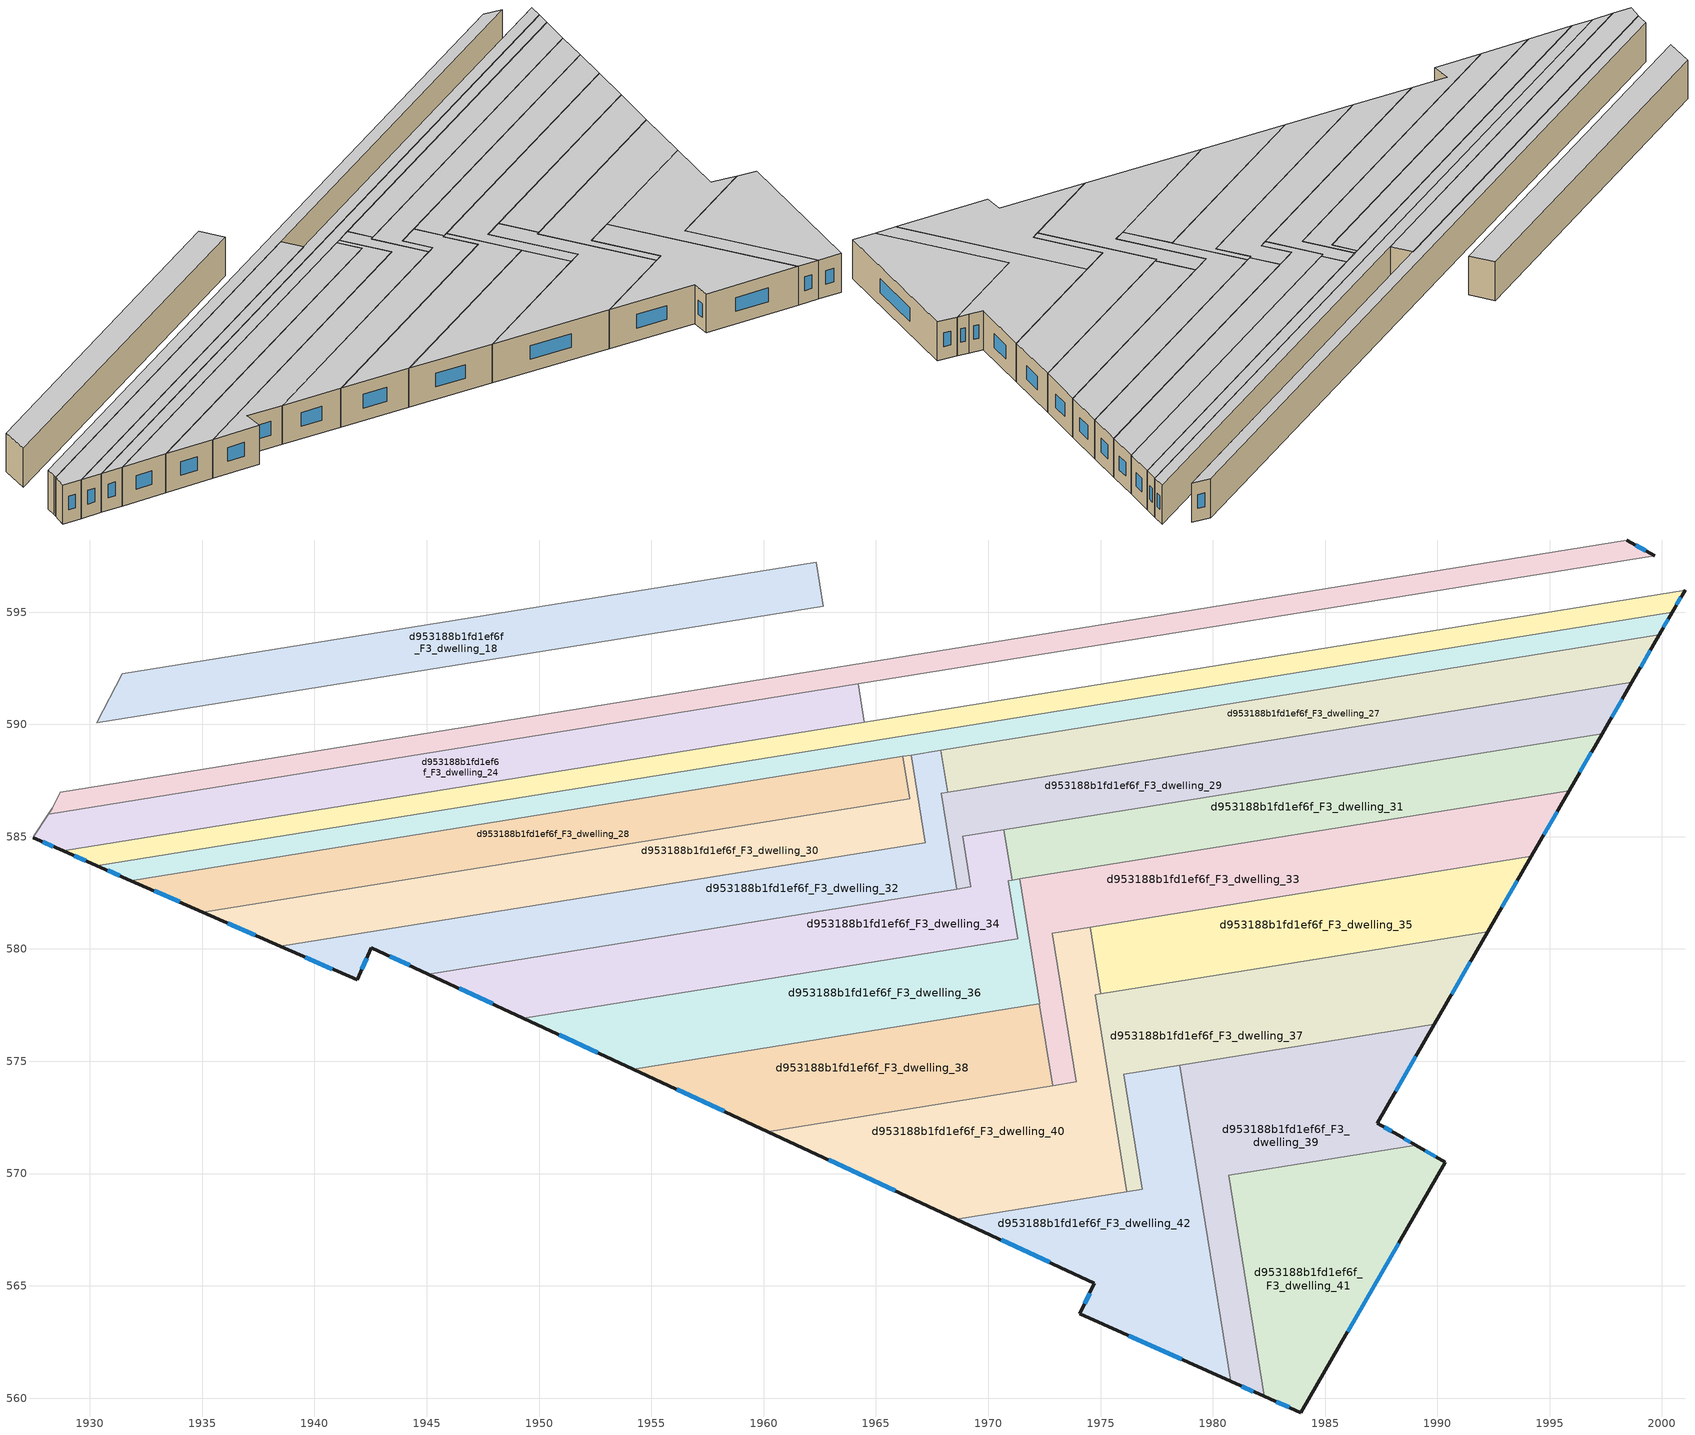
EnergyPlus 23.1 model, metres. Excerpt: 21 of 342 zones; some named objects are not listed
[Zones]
d953188b1fd1ef6f_F3_dwelling_18
 floor to d953188b1fd1ef6f_F2_dwelling_18 (EU_floor_Construction): 1962.34,597.22 1962.65,595.27 1930.3,590.07 1931.44,592.26 z9
 wall adiabatic (EU_wall_Construction): 1931.44,592.26 1930.3,590.07 z9:12
 wall to d953188b1fd1ef6f_F3_dwelling_17 (EU_wall_Construction): 1962.65,595.27 1962.34,597.22 z9:12
 wall to d953188b1fd1ef6f_F3_dwelling_16 (EU_wall_Construction): 1962.34,597.22 1931.44,592.26 z9:12
 wall to d953188b1fd1ef6f_F3_dwelling_19 (EU_wall_Construction): 1930.3,590.07 1962.65,595.27 z9:12
 ceiling to d953188b1fd1ef6f_F4_dwelling_18 (EU_floor_Construction): 1962.65,595.27 1962.34,597.22 1931.44,592.26 1930.3,590.07 z12
d953188b1fd1ef6f_F3_dwelling_22
 floor to d953188b1fd1ef6f_F2_dwelling_22 (EU_floor_Construction): 1999.68,597.5 1928.14,586 1928.32,586.27 1928.69,586.99 1998.43,598.2 z9
 wall outside (EU_wall_Construction): 1999.68,597.5 1998.43,598.2 z9:12
 wall adiabatic (EU_wall_Construction): 1928.69,586.99 1928.32,586.27 1928.14,586 z9:12
 wall to d953188b1fd1ef6f_F3_dwelling_21 (EU_wall_Construction): 1998.43,598.2 1928.69,586.99 z9:12
 wall to d953188b1fd1ef6f_F3_dwelling_24 (EU_wall_Construction): 1928.14,586 1964.21,591.8 z9:12
 wall to d953188b1fd1ef6f_F3_dwelling_23 (EU_wall_Construction): 1964.21,591.8 1999.68,597.5 z9:12
 window (EU_Window_Construction): 1999.27,597.73 1998.83,597.98 z9.97:11.03
 ceiling to d953188b1fd1ef6f_F4_dwelling_22 (EU_floor_Construction): 1999.68,597.5 1998.43,598.2 1928.69,586.99 1928.32,586.27 1928.14,586 z12
d953188b1fd1ef6f_F3_dwelling_24
 floor to d953188b1fd1ef6f_F2_dwelling_24 (EU_floor_Construction): 1964.21,591.8 1964.48,590.1 1928.81,584.37 1927.47,584.96 1927.51,585.03 1928.14,586 z9
 wall outside (EU_wall_Construction): 1927.47,584.96 1928.81,584.37 z9:12
 wall adiabatic (EU_wall_Construction): 1928.14,586 1927.51,585.03 1927.47,584.96 z9:12
 wall to d953188b1fd1ef6f_F3_dwelling_23 (EU_wall_Construction): 1964.48,590.1 1964.21,591.8 z9:12
 wall to d953188b1fd1ef6f_F3_dwelling_25 (EU_wall_Construction): 1928.81,584.37 1964.48,590.1 z9:12
 window (EU_Window_Construction): 1927.9,584.77 1928.38,584.56 z9.97:11.03
 ceiling to d953188b1fd1ef6f_F4_dwelling_24 (EU_floor_Construction): 1964.48,590.1 1964.21,591.8 1928.14,586 1927.51,585.03 1927.47,584.96 1928.81,584.37 z12
d953188b1fd1ef6f_F3_dwelling_25
 floor to d953188b1fd1ef6f_F2_dwelling_25 (EU_floor_Construction): 2001.03,595.98 2000.46,595 1930.3,583.72 1928.81,584.37 z9
 wall outside (EU_wall_Construction): 2000.46,595 2001.03,595.98 / 1928.81,584.37 1930.3,583.72 z9:12
 wall to d953188b1fd1ef6f_F3_dwelling_26 (EU_wall_Construction): 1930.3,583.72 2000.46,595 z9:12
 wall to d953188b1fd1ef6f_F3_dwelling_23 (EU_wall_Construction): 2001.03,595.98 1964.48,590.1 z9:12
 window (EU_Window_Construction): 2000.64,595.32 2000.84,595.66 / 1929.29,584.16 1929.82,583.93 z9.97:11.03
 ceiling to d953188b1fd1ef6f_F4_dwelling_25 (EU_floor_Construction): 2000.46,595 2001.03,595.98 1928.81,584.37 1930.3,583.72 z12
d953188b1fd1ef6f_F3_dwelling_26
 floor to d953188b1fd1ef6f_F2_dwelling_26 (EU_floor_Construction): 2000.46,595 1999.88,593.99 1931.82,583.05 1930.3,583.72 z9
 wall outside (EU_wall_Construction): 1999.88,593.99 2000.46,595 / 1930.3,583.72 1931.82,583.05 z9:12
 wall to d953188b1fd1ef6f_F3_dwelling_28 (EU_wall_Construction): 1931.82,583.05 1966.19,588.57 z9:12
 wall to d953188b1fd1ef6f_F3_dwelling_27 (EU_wall_Construction): 1967.9,588.85 1999.88,593.99 z9:12
 wall to d953188b1fd1ef6f_F3_dwelling_30 (EU_wall_Construction): 1966.19,588.57 1966.56,588.63 z9:12
 wall to d953188b1fd1ef6f_F3_dwelling_32 (EU_wall_Construction): 1966.56,588.63 1967.89,588.85 z9:12
 window (EU_Window_Construction): 2000.06,594.32 2000.27,594.67 / 1930.79,583.5 1931.33,583.26 z9.97:11.03
 ceiling to d953188b1fd1ef6f_F4_dwelling_26 (EU_floor_Construction): 1999.88,593.99 2000.46,595 1930.3,583.72 1931.82,583.05 z12
d953188b1fd1ef6f_F3_dwelling_27
 floor to d953188b1fd1ef6f_F2_dwelling_27 (EU_floor_Construction): 1999.88,593.99 1998.65,591.87 1968.2,586.97 1967.9,588.85 z9
 wall outside (EU_wall_Construction): 1998.65,591.87 1999.88,593.99 z9:12
 wall to d953188b1fd1ef6f_F3_dwelling_32 (EU_wall_Construction): 1967.9,588.85 1968.2,586.97 z9:12
 wall to d953188b1fd1ef6f_F3_dwelling_29 (EU_wall_Construction): 1968.2,586.97 1998.65,591.87 z9:12
 window (EU_Window_Construction): 1999.05,592.56 1999.48,593.3 z9.97:11.03
 ceiling to d953188b1fd1ef6f_F4_dwelling_27 (EU_floor_Construction): 1998.65,591.87 1999.88,593.99 1967.9,588.85 1968.2,586.97 z12
d953188b1fd1ef6f_F3_dwelling_28
 floor to d953188b1fd1ef6f_F2_dwelling_28 (EU_floor_Construction): 1966.19,588.57 1966.5,586.7 1935.03,581.64 1931.82,583.05 z9
 wall outside (EU_wall_Construction): 1931.82,583.05 1935.03,581.64 z9:12
 wall to d953188b1fd1ef6f_F3_dwelling_30 (EU_wall_Construction): 1935.03,581.64 1966.5,586.7 1966.19,588.57 z9:12
 window (EU_Window_Construction): 1932.86,582.59 1933.99,582.09 z9.97:11.03
 ceiling to d953188b1fd1ef6f_F4_dwelling_28 (EU_floor_Construction): 1966.5,586.7 1966.19,588.57 1931.82,583.05 1935.03,581.64 z12
d953188b1fd1ef6f_F3_dwelling_29
 floor to d953188b1fd1ef6f_F2_dwelling_29 (EU_floor_Construction): 1998.65,591.87 1997.33,589.59 1968.87,585.01 1969.23,582.77 1968.6,582.67 1967.91,586.93 z9
 wall outside (EU_wall_Construction): 1997.33,589.59 1998.65,591.87 z9:12
 wall to d953188b1fd1ef6f_F3_dwelling_34 (EU_wall_Construction): 1968.6,582.67 1969.23,582.77 1968.87,585.01 1970.7,585.31 z9:12
 wall to d953188b1fd1ef6f_F3_dwelling_32 (EU_wall_Construction): 1968.2,586.97 1967.91,586.93 1968.6,582.67 z9:12
 wall to d953188b1fd1ef6f_F3_dwelling_31 (EU_wall_Construction): 1970.7,585.31 1997.33,589.59 z9:12
 window (EU_Window_Construction): 1997.76,590.33 1998.22,591.13 z9.97:11.03
 ceiling to d953188b1fd1ef6f_F4_dwelling_29 (EU_floor_Construction): 1997.33,589.59 1998.65,591.87 1967.91,586.93 1968.6,582.67 1969.23,582.77 1968.87,585.01 z12
d953188b1fd1ef6f_F3_dwelling_30
 floor to d953188b1fd1ef6f_F2_dwelling_30 (EU_floor_Construction): 1966.56,588.63 1967.19,584.74 1938.47,580.12 1935.03,581.64 1966.5,586.7 1966.19,588.57 z9
 wall outside (EU_wall_Construction): 1935.03,581.64 1938.47,580.12 z9:12
 wall to d953188b1fd1ef6f_F3_dwelling_32 (EU_wall_Construction): 1938.47,580.12 1967.19,584.74 1966.56,588.63 z9:12
 window (EU_Window_Construction): 1936.15,581.15 1937.36,580.61 z9.97:11.03
 ceiling to d953188b1fd1ef6f_F4_dwelling_30 (EU_floor_Construction): 1967.19,584.74 1966.56,588.63 1966.19,588.57 1966.5,586.7 1935.03,581.64 1938.47,580.12 z12
d953188b1fd1ef6f_F3_dwelling_31
 floor to d953188b1fd1ef6f_F2_dwelling_31 (EU_floor_Construction): 1997.33,589.59 1995.87,587.05 1971.06,583.07 1970.7,585.31 z9
 wall outside (EU_wall_Construction): 1995.87,587.05 1997.33,589.59 z9:12
 wall to d953188b1fd1ef6f_F3_dwelling_34 (EU_wall_Construction): 1970.7,585.31 1971.06,583.07 z9:12
 wall to d953188b1fd1ef6f_F3_dwelling_33 (EU_wall_Construction): 1971.4,583.12 1995.87,587.05 z9:12
 wall to d953188b1fd1ef6f_F3_dwelling_36 (EU_wall_Construction): 1971.06,583.07 1971.4,583.12 z9:12
 window (EU_Window_Construction): 1996.35,587.88 1996.86,588.77 z9.97:11.03
 ceiling to d953188b1fd1ef6f_F4_dwelling_31 (EU_floor_Construction): 1995.87,587.05 1997.33,589.59 1970.7,585.31 1971.06,583.07 z12
d953188b1fd1ef6f_F3_dwelling_32
 floor to d953188b1fd1ef6f_F2_dwelling_32 (EU_floor_Construction): 1967.9,588.85 1968.2,586.97 1967.91,586.93 1968.6,582.67 1945.07,578.88 1942.54,580.06 1941.9,578.62 1938.47,580.12 1967.19,584.74 1966.56,588.63 z9
 wall outside (EU_wall_Construction): 1938.47,580.12 1941.9,578.62 1942.54,580.06 1945.07,578.88 z9:12
 wall to d953188b1fd1ef6f_F3_dwelling_34 (EU_wall_Construction): 1945.07,578.88 1968.6,582.67 z9:12
 window (EU_Window_Construction): 1943.36,579.68 1944.25,579.27 / 1942.1,579.09 1942.33,579.59 / 1939.58,579.64 1940.79,579.11 z9.97:11.03
 ceiling to d953188b1fd1ef6f_F4_dwelling_32 (EU_floor_Construction): 1968.6,582.67 1967.91,586.93 1968.2,586.97 1967.9,588.85 1966.56,588.63 1967.19,584.74 1938.47,580.12 1941.9,578.62 1942.54,580.06 1945.07,578.88 z12
d953188b1fd1ef6f_F3_dwelling_33
 floor to d953188b1fd1ef6f_F2_dwelling_33 (EU_floor_Construction): 1995.87,587.05 1994.19,584.14 1972.85,580.71 1973.92,574.08 1972.86,573.91 1972.28,577.56 1972.29,577.56 1971.4,583.12 z9
 wall outside (EU_wall_Construction): 1994.19,584.14 1995.87,587.05 z9:12
 wall to d953188b1fd1ef6f_F3_dwelling_38 (EU_wall_Construction): 1972.28,577.56 1972.86,573.91 z9:12
 wall to d953188b1fd1ef6f_F3_dwelling_36 (EU_wall_Construction): 1971.4,583.12 1972.29,577.56 1972.28,577.56 z9:12
 wall to d953188b1fd1ef6f_F3_dwelling_40 (EU_wall_Construction): 1972.86,573.91 1973.92,574.08 1972.85,580.71 1974.53,580.97 z9:12
 wall to d953188b1fd1ef6f_F3_dwelling_35 (EU_wall_Construction): 1974.53,580.98 1994.19,584.14 z9:12
 window (EU_Window_Construction): 1994.73,585.08 1995.33,586.11 z9.97:11.03
 ceiling to d953188b1fd1ef6f_F4_dwelling_33 (EU_floor_Construction): 1994.19,584.14 1995.87,587.05 1971.4,583.12 1972.29,577.56 1972.28,577.56 1972.86,573.91 1973.92,574.08 1972.85,580.71 z12
d953188b1fd1ef6f_F3_dwelling_34
 floor to d953188b1fd1ef6f_F2_dwelling_34 (EU_floor_Construction): 1970.7,585.31 1971.06,583.07 1970.9,583.04 1971.31,580.46 1949.3,576.92 1945.07,578.88 1969.23,582.77 1968.87,585.01 z9
 wall outside (EU_wall_Construction): 1945.07,578.88 1949.3,576.92 z9:12
 wall to d953188b1fd1ef6f_F3_dwelling_36 (EU_wall_Construction): 1949.3,576.92 1971.31,580.46 1970.9,583.04 1971.06,583.07 z9:12
 window (EU_Window_Construction): 1946.44,578.25 1947.93,577.56 z9.97:11.03
 ceiling to d953188b1fd1ef6f_F4_dwelling_34 (EU_floor_Construction): 1971.31,580.46 1970.9,583.04 1971.06,583.07 1970.7,585.31 1968.87,585.01 1969.23,582.77 1945.07,578.88 1949.3,576.92 z12
d953188b1fd1ef6f_F3_dwelling_35
 floor to d953188b1fd1ef6f_F2_dwelling_35 (EU_floor_Construction): 1994.19,584.14 1992.24,580.77 1975.01,578 1974.53,580.97 z9
 wall outside (EU_wall_Construction): 1992.24,580.77 1994.19,584.14 z9:12
 wall to d953188b1fd1ef6f_F3_dwelling_40 (EU_wall_Construction): 1974.53,580.97 1975.01,578 z9:12
 wall to d953188b1fd1ef6f_F3_dwelling_37 (EU_wall_Construction): 1975.01,578 1992.24,580.77 z9:12
 window (EU_Window_Construction): 1992.87,581.86 1993.56,583.04 z9.97:11.03
 ceiling to d953188b1fd1ef6f_F4_dwelling_35 (EU_floor_Construction): 1992.24,580.77 1994.19,584.14 1974.53,580.97 1975.01,578 z12
d953188b1fd1ef6f_F3_dwelling_36
 floor to d953188b1fd1ef6f_F2_dwelling_36 (EU_floor_Construction): 1971.4,583.12 1972.29,577.56 1954.19,574.65 1949.3,576.92 1971.31,580.46 1970.9,583.04 z9
 wall outside (EU_wall_Construction): 1949.3,576.92 1954.19,574.65 z9:12
 wall to d953188b1fd1ef6f_F3_dwelling_38 (EU_wall_Construction): 1954.19,574.65 1972.28,577.56 z9:12
 window (EU_Window_Construction): 1950.89,576.18 1952.61,575.38 z9.97:11.03
 ceiling to d953188b1fd1ef6f_F4_dwelling_36 (EU_floor_Construction): 1972.29,577.56 1971.4,583.12 1970.9,583.04 1971.31,580.46 1949.3,576.92 1954.19,574.65 z12
d953188b1fd1ef6f_F3_dwelling_37
 floor to d953188b1fd1ef6f_F2_dwelling_37 (EU_floor_Construction): 1992.24,580.77 1989.86,576.64 1976.03,574.42 1976.85,569.3 1976.18,569.19 1974.77,577.96 z9
 wall outside (EU_wall_Construction): 1989.86,576.64 1992.24,580.77 z9:12
 wall to d953188b1fd1ef6f_F3_dwelling_42 (EU_wall_Construction): 1976.18,569.19 1976.85,569.3 1976.03,574.42 1978.53,574.82 z9:12
 wall to d953188b1fd1ef6f_F3_dwelling_40 (EU_wall_Construction): 1975.01,578 1974.77,577.96 1976.18,569.19 z9:12
 wall to d953188b1fd1ef6f_F3_dwelling_39 (EU_wall_Construction): 1978.53,574.82 1989.86,576.64 z9:12
 window (EU_Window_Construction): 1990.63,577.98 1991.47,579.43 z9.97:11.03
 ceiling to d953188b1fd1ef6f_F4_dwelling_37 (EU_floor_Construction): 1989.86,576.64 1992.24,580.77 1974.77,577.96 1976.18,569.19 1976.85,569.3 1976.03,574.42 z12
d953188b1fd1ef6f_F3_dwelling_38
 floor to d953188b1fd1ef6f_F2_dwelling_38 (EU_floor_Construction): 1972.28,577.56 1972.86,573.91 1960.18,571.87 1954.19,574.65 z9
 wall outside (EU_wall_Construction): 1954.19,574.65 1960.18,571.87 z9:12
 wall to d953188b1fd1ef6f_F3_dwelling_40 (EU_wall_Construction): 1960.18,571.87 1972.86,573.91 z9:12
 window (EU_Window_Construction): 1956.13,573.75 1958.24,572.77 z9.97:11.03
 ceiling to d953188b1fd1ef6f_F4_dwelling_38 (EU_floor_Construction): 1972.86,573.91 1972.28,577.56 1954.19,574.65 1960.18,571.87 z12
d953188b1fd1ef6f_F3_dwelling_39
 floor to d953188b1fd1ef6f_F2_dwelling_39 (EU_floor_Construction): 1989.86,576.64 1987.32,572.25 1988.28,571.7 1989.04,571.26 1980.71,569.92 1982.3,560.08 1980.79,560.75 1978.53,574.82 z9
 wall outside (EU_wall_Construction): 1989.04,571.26 1988.28,571.7 1987.32,572.25 1989.86,576.64 / 1980.79,560.75 1982.3,560.08 z9:12
 wall to d953188b1fd1ef6f_F3_dwelling_41 (EU_wall_Construction): 1982.3,560.08 1980.71,569.92 1989.04,571.26 z9:12
 wall to d953188b1fd1ef6f_F3_dwelling_42 (EU_wall_Construction): 1978.53,574.82 1980.79,560.75 z9:12
 window (EU_Window_Construction): 1987.97,571.88 1987.63,572.07 / 1988.79,571.4 1988.52,571.56 / 1981.28,560.53 1981.81,560.3 / 1988.15,573.67 1989.04,575.22 z9.97:11.03
 ceiling to d953188b1fd1ef6f_F4_dwelling_39 (EU_floor_Construction): 1982.3,560.08 1980.71,569.92 1989.04,571.26 1988.28,571.7 1987.32,572.25 1989.86,576.64 1978.53,574.82 1980.79,560.75 z12
d953188b1fd1ef6f_F3_dwelling_40
 floor to d953188b1fd1ef6f_F2_dwelling_40 (EU_floor_Construction): 1974.53,580.97 1975.01,578 1974.77,577.96 1976.18,569.19 1968.58,567.97 1960.18,571.87 1973.92,574.08 1972.85,580.71 z9
 wall outside (EU_wall_Construction): 1960.18,571.87 1968.58,567.97 z9:12
 wall to d953188b1fd1ef6f_F3_dwelling_42 (EU_wall_Construction): 1968.58,567.97 1976.18,569.19 z9:12
 window (EU_Window_Construction): 1962.9,570.61 1965.86,569.23 z9.97:11.03
 ceiling to d953188b1fd1ef6f_F4_dwelling_40 (EU_floor_Construction): 1976.18,569.19 1974.77,577.96 1975.01,578 1974.53,580.97 1972.85,580.71 1973.92,574.08 1960.18,571.87 1968.58,567.97 z12
d953188b1fd1ef6f_F3_dwelling_41
 floor to d953188b1fd1ef6f_F2_dwelling_41 (EU_floor_Construction): 1990.35,570.51 1983.92,559.35 1982.3,560.08 1980.71,569.92 1989.04,571.26 z9
 wall outside (EU_wall_Construction): 1982.3,560.08 1983.92,559.35 1990.35,570.51 1989.04,571.26 z9:12
 window (EU_Window_Construction): 1989.93,570.75 1989.47,571.02 / 1986.01,562.97 1988.27,566.89 / 1982.82,559.84 1983.4,559.59 z9.97:11.03
 ceiling to d953188b1fd1ef6f_F4_dwelling_41 (EU_floor_Construction): 1983.92,559.35 1990.35,570.51 1989.04,571.26 1980.71,569.92 1982.3,560.08 z12
d953188b1fd1ef6f_F3_dwelling_42
 floor to d953188b1fd1ef6f_F2_dwelling_42 (EU_floor_Construction): 1978.53,574.82 1980.79,560.75 1974.08,563.75 1974.72,565.12 1968.58,567.97 1976.85,569.3 1976.03,574.42 z9
 wall outside (EU_wall_Construction): 1968.58,567.97 1974.72,565.12 1974.08,563.75 1980.79,560.75 z9:12
 window (EU_Window_Construction): 1976.26,562.78 1978.62,561.72 / 1974.52,564.68 1974.29,564.19 / 1970.57,567.05 1972.73,566.04 z9.97:11.03
 ceiling to d953188b1fd1ef6f_F4_dwelling_42 (EU_floor_Construction): 1980.79,560.75 1978.53,574.82 1976.03,574.42 1976.85,569.3 1968.58,567.97 1974.72,565.12 1974.08,563.75 z12
[Building]
EU S2 Campaign: North Axis=0; Terrain=City; Solar Distribution=FullExterior
[Site:Location]
Bologna: Latitude=44.5; Longitude=11.25; Time Zone=1; Elevation=37
[SizingPeriod:WeatherFileDays]
AnnualSizingPeriod: Begin Month=1; Begin Day of Month=1; End Month=12; End Day of Month=31; Day of Week for Start Day=Monday; Use Weather File Daylight Saving Period=No; Use Weather File Rain and Snow Indicators=No
[MATERIAL]
EU_InternalMass_Material: Roughness=MediumRough; Thickness=0.1; Conductivity=1; Density=1800; Specific Heat=900; Thermal Absorptance=0.9; Solar Absorptance=0.7; Visible Absorptance=0.7
[MATERIAL:NOMASS] Roughness=MediumRough; Thermal Absorptance=0.9; Solar Absorptance=0.7; Visible Absorptance=0.7
Name | Thermal Resistance
EU_wall_NoMass | 0.779417
EU_floor_NoMass | 0.588222
[WINDOWMATERIAL:SIMPLEGLAZINGSYSTEM]
EU_Window_SimpleGlazing: UFactor=5.16242; Solar Heat Gain Coefficient=0.85; Visible Transmittance=0.85
[CONSTRUCTION]
EU_wall_Construction: EU_wall_NoMass
EU_floor_Construction: EU_floor_NoMass
EU_Window_Construction: EU_Window_SimpleGlazing
EU_InternalMass_Construction: EU_InternalMass_Material
[ZONE] Type=1; Multiplier=1; Ceiling Height=autocalculate; Floor Area=autocalculate; Part of Total Floor Area=Yes
Name | Volume
d953188b1fd1ef6f_F3_dwelling_18 | 190.058
d953188b1fd1ef6f_F3_dwelling_22 | 189.95
d953188b1fd1ef6f_F3_dwelling_24 | 190.032
d953188b1fd1ef6f_F3_dwelling_25 | 190.102
d953188b1fd1ef6f_F3_dwelling_26 | 189.888
d953188b1fd1ef6f_F3_dwelling_27 | 180.168
d953188b1fd1ef6f_F3_dwelling_28; d953188b1fd1ef6f_F3_dwelling_41 | 190.01
d953188b1fd1ef6f_F3_dwelling_29 | 190.067
d953188b1fd1ef6f_F3_dwelling_30 | 189.997
d953188b1fd1ef6f_F3_dwelling_31 | 177.396
d953188b1fd1ef6f_F3_dwelling_32 | 199.835
d953188b1fd1ef6f_F3_dwelling_33 | 207.437
d953188b1fd1ef6f_F3_dwelling_34 | 202.67
d953188b1fd1ef6f_F3_dwelling_35 | 169.047
d953188b1fd1ef6f_F3_dwelling_36 | 190.012
d953188b1fd1ef6f_F3_dwelling_37 | 190.025
d953188b1fd1ef6f_F3_dwelling_38 | 172.611
d953188b1fd1ef6f_F3_dwelling_39 | 190.016
d953188b1fd1ef6f_F3_dwelling_40 | 210.973
d953188b1fd1ef6f_F3_dwelling_42 | 190.021
[INTERNALMASS] Construction=EU_InternalMass_Construction
Name | Zone or ZoneList | Surface Area
d953188b1fd1ef6f_F3_dwelling_18_EU_InternalMass | d953188b1fd1ef6f_F3_dwelling_18 | 63.3528
d953188b1fd1ef6f_F3_dwelling_22_EU_InternalMass | d953188b1fd1ef6f_F3_dwelling_22 | 63.3168
d953188b1fd1ef6f_F3_dwelling_24_EU_InternalMass | d953188b1fd1ef6f_F3_dwelling_24 | 63.3438
d953188b1fd1ef6f_F3_dwelling_25_EU_InternalMass | d953188b1fd1ef6f_F3_dwelling_25 | 63.3671
d953188b1fd1ef6f_F3_dwelling_26_EU_InternalMass | d953188b1fd1ef6f_F3_dwelling_26 | 63.2961
d953188b1fd1ef6f_F3_dwelling_27_EU_InternalMass | d953188b1fd1ef6f_F3_dwelling_27 | 60.0608
d953188b1fd1ef6f_F3_dwelling_28_EU_InternalMass | d953188b1fd1ef6f_F3_dwelling_28 | 63.3375
d953188b1fd1ef6f_F3_dwelling_29_EU_InternalMass | d953188b1fd1ef6f_F3_dwelling_29 | 63.3563
d953188b1fd1ef6f_F3_dwelling_30_EU_InternalMass | d953188b1fd1ef6f_F3_dwelling_30 | 63.3334
d953188b1fd1ef6f_F3_dwelling_31_EU_InternalMass | d953188b1fd1ef6f_F3_dwelling_31 | 59.13
d953188b1fd1ef6f_F3_dwelling_32_EU_InternalMass | d953188b1fd1ef6f_F3_dwelling_32 | 66.606
d953188b1fd1ef6f_F3_dwelling_33_EU_InternalMass | d953188b1fd1ef6f_F3_dwelling_33 | 69.143
d953188b1fd1ef6f_F3_dwelling_34_EU_InternalMass | d953188b1fd1ef6f_F3_dwelling_34 | 67.5635
d953188b1fd1ef6f_F3_dwelling_35_EU_InternalMass | d953188b1fd1ef6f_F3_dwelling_35 | 56.3547
d953188b1fd1ef6f_F3_dwelling_36_EU_InternalMass | d953188b1fd1ef6f_F3_dwelling_36 | 63.3456
d953188b1fd1ef6f_F3_dwelling_37_EU_InternalMass | d953188b1fd1ef6f_F3_dwelling_37 | 63.3416
d953188b1fd1ef6f_F3_dwelling_38_EU_InternalMass | d953188b1fd1ef6f_F3_dwelling_38 | 57.536
d953188b1fd1ef6f_F3_dwelling_39_EU_InternalMass | d953188b1fd1ef6f_F3_dwelling_39 | 63.3382
d953188b1fd1ef6f_F3_dwelling_40_EU_InternalMass | d953188b1fd1ef6f_F3_dwelling_40 | 70.3206
d953188b1fd1ef6f_F3_dwelling_41_EU_InternalMass | d953188b1fd1ef6f_F3_dwelling_41 | 63.3368
d953188b1fd1ef6f_F3_dwelling_42_EU_InternalMass | d953188b1fd1ef6f_F3_dwelling_42 | 63.3403
[OTHEREQUIPMENT] Fuel Type=Electricity; Design Level Calculation Method=Watts/Area; Power per Zone Floor Area=1; Fraction Latent=0; Fraction Radiant=0; Fraction Lost=0; Carbon Dioxide Generation Rate=0; EndUse Subcategory=EU_Step8_InternalGains
Name | Zone or ZoneList or Space or SpaceList | Schedule
EU_Step8_InternalGain_d953188b1fd1ef6f_F3_dwelling_18_f000 | d953188b1fd1ef6f_F3_dwelling_18 | EU_Step8_GainSchedule_d953188b1fd1ef6f_F3_dwelling_18_f000
EU_Step8_InternalGain_d953188b1fd1ef6f_F3_dwelling_22_f000 | d953188b1fd1ef6f_F3_dwelling_22 | EU_Step8_GainSchedule_d953188b1fd1ef6f_F3_dwelling_22_f000
EU_Step8_InternalGain_d953188b1fd1ef6f_F3_dwelling_24_f000 | d953188b1fd1ef6f_F3_dwelling_24 | EU_Step8_GainSchedule_d953188b1fd1ef6f_F3_dwelling_24_f000
EU_Step8_InternalGain_d953188b1fd1ef6f_F3_dwelling_25_f000 | d953188b1fd1ef6f_F3_dwelling_25 | EU_Step8_GainSchedule_d953188b1fd1ef6f_F3_dwelling_25_f000
EU_Step8_InternalGain_d953188b1fd1ef6f_F3_dwelling_26_f000 | d953188b1fd1ef6f_F3_dwelling_26 | EU_Step8_GainSchedule_d953188b1fd1ef6f_F3_dwelling_26_f000
EU_Step8_InternalGain_d953188b1fd1ef6f_F3_dwelling_27_f000 | d953188b1fd1ef6f_F3_dwelling_27 | EU_Step8_GainSchedule_d953188b1fd1ef6f_F3_dwelling_27_f000
EU_Step8_InternalGain_d953188b1fd1ef6f_F3_dwelling_28_f000 | d953188b1fd1ef6f_F3_dwelling_28 | EU_Step8_GainSchedule_d953188b1fd1ef6f_F3_dwelling_28_f000
EU_Step8_InternalGain_d953188b1fd1ef6f_F3_dwelling_29_f000 | d953188b1fd1ef6f_F3_dwelling_29 | EU_Step8_GainSchedule_d953188b1fd1ef6f_F3_dwelling_29_f000
EU_Step8_InternalGain_d953188b1fd1ef6f_F3_dwelling_30_f000 | d953188b1fd1ef6f_F3_dwelling_30 | EU_Step8_GainSchedule_d953188b1fd1ef6f_F3_dwelling_30_f000
EU_Step8_InternalGain_d953188b1fd1ef6f_F3_dwelling_31_f000 | d953188b1fd1ef6f_F3_dwelling_31 | EU_Step8_GainSchedule_d953188b1fd1ef6f_F3_dwelling_31_f000
EU_Step8_InternalGain_d953188b1fd1ef6f_F3_dwelling_32_f000 | d953188b1fd1ef6f_F3_dwelling_32 | EU_Step8_GainSchedule_d953188b1fd1ef6f_F3_dwelling_32_f000
EU_Step8_InternalGain_d953188b1fd1ef6f_F3_dwelling_33_f000 | d953188b1fd1ef6f_F3_dwelling_33 | EU_Step8_GainSchedule_d953188b1fd1ef6f_F3_dwelling_33_f000
EU_Step8_InternalGain_d953188b1fd1ef6f_F3_dwelling_34_f000 | d953188b1fd1ef6f_F3_dwelling_34 | EU_Step8_GainSchedule_d953188b1fd1ef6f_F3_dwelling_34_f000
EU_Step8_InternalGain_d953188b1fd1ef6f_F3_dwelling_35_f000 | d953188b1fd1ef6f_F3_dwelling_35 | EU_Step8_GainSchedule_d953188b1fd1ef6f_F3_dwelling_35_f000
EU_Step8_InternalGain_d953188b1fd1ef6f_F3_dwelling_36_f000 | d953188b1fd1ef6f_F3_dwelling_36 | EU_Step8_GainSchedule_d953188b1fd1ef6f_F3_dwelling_36_f000
EU_Step8_InternalGain_d953188b1fd1ef6f_F3_dwelling_37_f000 | d953188b1fd1ef6f_F3_dwelling_37 | EU_Step8_GainSchedule_d953188b1fd1ef6f_F3_dwelling_37_f000
EU_Step8_InternalGain_d953188b1fd1ef6f_F3_dwelling_38_f000 | d953188b1fd1ef6f_F3_dwelling_38 | EU_Step8_GainSchedule_d953188b1fd1ef6f_F3_dwelling_38_f000
EU_Step8_InternalGain_d953188b1fd1ef6f_F3_dwelling_39_f000 | d953188b1fd1ef6f_F3_dwelling_39 | EU_Step8_GainSchedule_d953188b1fd1ef6f_F3_dwelling_39_f000
EU_Step8_InternalGain_d953188b1fd1ef6f_F3_dwelling_40_f000 | d953188b1fd1ef6f_F3_dwelling_40 | EU_Step8_GainSchedule_d953188b1fd1ef6f_F3_dwelling_40_f000
EU_Step8_InternalGain_d953188b1fd1ef6f_F3_dwelling_41_f000 | d953188b1fd1ef6f_F3_dwelling_41 | EU_Step8_GainSchedule_d953188b1fd1ef6f_F3_dwelling_41_f000
EU_Step8_InternalGain_d953188b1fd1ef6f_F3_dwelling_42_f000 | d953188b1fd1ef6f_F3_dwelling_42 | EU_Step8_GainSchedule_d953188b1fd1ef6f_F3_dwelling_42_f000
[ZONEVENTILATION:DESIGNFLOWRATE] Schedule=EU_AlwaysOn; Design Flow Rate Calculation Method=AirChanges/Hour; Air Changes per Hour=0.712058; Ventilation Type=Natural; Fan Pressure Rise=0; Fan Total Efficiency=1; Constant Term Coefficient=1; Temperature Term Coefficient=0; Velocity Term Coefficient=0; Velocity Squared Term Coefficient=0; Minimum Indoor Temperature=-100; Maximum Indoor Temperature=100; Delta Temperature=-100; Minimum Outdoor Temperature=-100; Maximum Outdoor Temperature=100; Maximum Wind Speed=40
Name | Zone or ZoneList or Space or SpaceList
EU_ConstantAir_d953188b1fd1ef6f_F3_dwelling_18 | d953188b1fd1ef6f_F3_dwelling_18
EU_ConstantAir_d953188b1fd1ef6f_F3_dwelling_22 | d953188b1fd1ef6f_F3_dwelling_22
EU_ConstantAir_d953188b1fd1ef6f_F3_dwelling_24 | d953188b1fd1ef6f_F3_dwelling_24
EU_ConstantAir_d953188b1fd1ef6f_F3_dwelling_25 | d953188b1fd1ef6f_F3_dwelling_25
EU_ConstantAir_d953188b1fd1ef6f_F3_dwelling_26 | d953188b1fd1ef6f_F3_dwelling_26
EU_ConstantAir_d953188b1fd1ef6f_F3_dwelling_27 | d953188b1fd1ef6f_F3_dwelling_27
EU_ConstantAir_d953188b1fd1ef6f_F3_dwelling_28 | d953188b1fd1ef6f_F3_dwelling_28
EU_ConstantAir_d953188b1fd1ef6f_F3_dwelling_29 | d953188b1fd1ef6f_F3_dwelling_29
EU_ConstantAir_d953188b1fd1ef6f_F3_dwelling_30 | d953188b1fd1ef6f_F3_dwelling_30
EU_ConstantAir_d953188b1fd1ef6f_F3_dwelling_31 | d953188b1fd1ef6f_F3_dwelling_31
EU_ConstantAir_d953188b1fd1ef6f_F3_dwelling_32 | d953188b1fd1ef6f_F3_dwelling_32
EU_ConstantAir_d953188b1fd1ef6f_F3_dwelling_33 | d953188b1fd1ef6f_F3_dwelling_33
EU_ConstantAir_d953188b1fd1ef6f_F3_dwelling_34 | d953188b1fd1ef6f_F3_dwelling_34
EU_ConstantAir_d953188b1fd1ef6f_F3_dwelling_35 | d953188b1fd1ef6f_F3_dwelling_35
EU_ConstantAir_d953188b1fd1ef6f_F3_dwelling_36 | d953188b1fd1ef6f_F3_dwelling_36
EU_ConstantAir_d953188b1fd1ef6f_F3_dwelling_37 | d953188b1fd1ef6f_F3_dwelling_37
EU_ConstantAir_d953188b1fd1ef6f_F3_dwelling_38 | d953188b1fd1ef6f_F3_dwelling_38
EU_ConstantAir_d953188b1fd1ef6f_F3_dwelling_39 | d953188b1fd1ef6f_F3_dwelling_39
EU_ConstantAir_d953188b1fd1ef6f_F3_dwelling_40 | d953188b1fd1ef6f_F3_dwelling_40
EU_ConstantAir_d953188b1fd1ef6f_F3_dwelling_41 | d953188b1fd1ef6f_F3_dwelling_41
EU_ConstantAir_d953188b1fd1ef6f_F3_dwelling_42 | d953188b1fd1ef6f_F3_dwelling_42
[HVACTEMPLATE:ZONE:IDEALLOADSAIRSYSTEM] System Availability Schedule=EU_AlwaysOn; Maximum Heating Supply Air Temperature=50; Minimum Cooling Supply Air Temperature=13; Maximum Heating Supply Air Humidity Ratio=0.0156; Minimum Cooling Supply Air Humidity Ratio=0.0077; Heating Limit=NoLimit; Cooling Limit=NoLimit; Heating Availability Schedule=EU_AlwaysOn; Cooling Availability Schedule=EU_CoolingOff; Dehumidification Control Type=ConstantSensibleHeatRatio; Cooling Sensible Heat Ratio=0.7; Dehumidification Setpoint=60; Humidification Control Type=None; Humidification Setpoint=30; Outdoor Air Method=None; Outdoor Air Flow Rate per Person=0.00944; Outdoor Air Flow Rate per Zone Floor Area=0; Outdoor Air Flow Rate per Zone=0; Demand Controlled Ventilation Type=None; Outdoor Air Economizer Type=NoEconomizer; Heat Recovery Type=None; Sensible Heat Recovery Effectiveness=0.7; Latent Heat Recovery Effectiveness=0.65
Name | Template Thermostat
d953188b1fd1ef6f_F3_dwelling_18 | EU_HeatOnly_d953188b1fd1ef6f_F3_dwelling_18
d953188b1fd1ef6f_F3_dwelling_22 | EU_HeatOnly_d953188b1fd1ef6f_F3_dwelling_22
d953188b1fd1ef6f_F3_dwelling_24 | EU_HeatOnly_d953188b1fd1ef6f_F3_dwelling_24
d953188b1fd1ef6f_F3_dwelling_25 | EU_HeatOnly_d953188b1fd1ef6f_F3_dwelling_25
d953188b1fd1ef6f_F3_dwelling_26 | EU_HeatOnly_d953188b1fd1ef6f_F3_dwelling_26
d953188b1fd1ef6f_F3_dwelling_27 | EU_HeatOnly_d953188b1fd1ef6f_F3_dwelling_27
d953188b1fd1ef6f_F3_dwelling_28 | EU_HeatOnly_d953188b1fd1ef6f_F3_dwelling_28
d953188b1fd1ef6f_F3_dwelling_29 | EU_HeatOnly_d953188b1fd1ef6f_F3_dwelling_29
d953188b1fd1ef6f_F3_dwelling_30 | EU_HeatOnly_d953188b1fd1ef6f_F3_dwelling_30
d953188b1fd1ef6f_F3_dwelling_31 | EU_HeatOnly_d953188b1fd1ef6f_F3_dwelling_31
d953188b1fd1ef6f_F3_dwelling_32 | EU_HeatOnly_d953188b1fd1ef6f_F3_dwelling_32
d953188b1fd1ef6f_F3_dwelling_33 | EU_HeatOnly_d953188b1fd1ef6f_F3_dwelling_33
d953188b1fd1ef6f_F3_dwelling_34 | EU_HeatOnly_d953188b1fd1ef6f_F3_dwelling_34
d953188b1fd1ef6f_F3_dwelling_35 | EU_HeatOnly_d953188b1fd1ef6f_F3_dwelling_35
d953188b1fd1ef6f_F3_dwelling_36 | EU_HeatOnly_d953188b1fd1ef6f_F3_dwelling_36
d953188b1fd1ef6f_F3_dwelling_37 | EU_HeatOnly_d953188b1fd1ef6f_F3_dwelling_37
d953188b1fd1ef6f_F3_dwelling_38 | EU_HeatOnly_d953188b1fd1ef6f_F3_dwelling_38
d953188b1fd1ef6f_F3_dwelling_39 | EU_HeatOnly_d953188b1fd1ef6f_F3_dwelling_39
d953188b1fd1ef6f_F3_dwelling_40 | EU_HeatOnly_d953188b1fd1ef6f_F3_dwelling_40
d953188b1fd1ef6f_F3_dwelling_41 | EU_HeatOnly_d953188b1fd1ef6f_F3_dwelling_41
d953188b1fd1ef6f_F3_dwelling_42 | EU_HeatOnly_d953188b1fd1ef6f_F3_dwelling_42
[SIZING:ZONE] Zone Cooling Design Supply Air Temperature Input Method=SupplyAirTemperature; Zone Cooling Design Supply Air Temperature=13; Zone Heating Design Supply Air Temperature Input Method=SupplyAirTemperature; Zone Heating Design Supply Air Temperature=50; Zone Cooling Design Supply Air Humidity Ratio=0.008; Zone Heating Design Supply Air Humidity Ratio=0.008; Cooling Design Air Flow Method=DesignDay; Cooling Design Air Flow Rate=0; Cooling Minimum Air Flow per Zone Floor Area=0.000762; Cooling Minimum Air Flow=0; Cooling Minimum Air Flow Fraction=0.2; Heating Design Air Flow Method=DesignDay; Heating Design Air Flow Rate=0; Heating Maximum Air Flow per Zone Floor Area=0.002032; Heating Maximum Air Flow=0.141576; Heating Maximum Air Flow Fraction=0.3; Account for Dedicated Outdoor Air System=No; Dedicated Outdoor Air System Control Strategy=NeutralSupplyAir; Dedicated Outdoor Air Low Setpoint Temperature for Design=autosize; Dedicated Outdoor Air High Setpoint Temperature for Design=autosize; Zone Load Sizing Method=Sensible Load Only No Latent Load; Zone Latent Cooling Design Supply Air Humidity Ratio Input Method=HumidityRatioDifference; Zone Cooling Design Supply Air Humidity Ratio Difference=0.005; Zone Latent Heating Design Supply Air Humidity Ratio Input Method=HumidityRatioDifference; Zone Humidification Design Supply Air Humidity Ratio Difference=0.005
d953188b1fd1ef6f_F3_dwelling_18; d953188b1fd1ef6f_F3_dwelling_22; d953188b1fd1ef6f_F3_dwelling_24; d953188b1fd1ef6f_F3_dwelling_25; d953188b1fd1ef6f_F3_dwelling_26; d953188b1fd1ef6f_F3_dwelling_27; d953188b1fd1ef6f_F3_dwelling_28; d953188b1fd1ef6f_F3_dwelling_29; d953188b1fd1ef6f_F3_dwelling_30; d953188b1fd1ef6f_F3_dwelling_31; d953188b1fd1ef6f_F3_dwelling_32; d953188b1fd1ef6f_F3_dwelling_33; d953188b1fd1ef6f_F3_dwelling_34; d953188b1fd1ef6f_F3_dwelling_35; d953188b1fd1ef6f_F3_dwelling_36; d953188b1fd1ef6f_F3_dwelling_37; d953188b1fd1ef6f_F3_dwelling_38; d953188b1fd1ef6f_F3_dwelling_39; d953188b1fd1ef6f_F3_dwelling_40; d953188b1fd1ef6f_F3_dwelling_41; d953188b1fd1ef6f_F3_dwelling_42
[SCHEDULE:CONSTANT]
Name | Hourly Value
EU_AlwaysOn | 1
EU_CoolingOff | 0
[SCHEDULE:FILE] Column Number=1; Rows to Skip at Top=0; Number of Hours of Data=8760; Column Separator=Comma; Interpolate to Timestep=No; Minutes per Item=60; Adjust Schedule for Daylight Savings=Yes
Name | File
EU_Step8_GainSchedule_d953188b1fd1ef6f_F3_dwelling_18_f000 | ../../schedules/d953188b1fd1ef6f/d953188b1fd1ef6f_F3_dwelling_18_f000_gain.csv
EU_Step8_GainSchedule_d953188b1fd1ef6f_F3_dwelling_22_f000 | ../../schedules/d953188b1fd1ef6f/d953188b1fd1ef6f_F3_dwelling_22_f000_gain.csv
EU_Step8_GainSchedule_d953188b1fd1ef6f_F3_dwelling_24_f000 | ../../schedules/d953188b1fd1ef6f/d953188b1fd1ef6f_F3_dwelling_24_f000_gain.csv
EU_Step8_GainSchedule_d953188b1fd1ef6f_F3_dwelling_25_f000 | ../../schedules/d953188b1fd1ef6f/d953188b1fd1ef6f_F3_dwelling_25_f000_gain.csv
EU_Step8_GainSchedule_d953188b1fd1ef6f_F3_dwelling_26_f000 | ../../schedules/d953188b1fd1ef6f/d953188b1fd1ef6f_F3_dwelling_26_f000_gain.csv
EU_Step8_GainSchedule_d953188b1fd1ef6f_F3_dwelling_27_f000 | ../../schedules/d953188b1fd1ef6f/d953188b1fd1ef6f_F3_dwelling_27_f000_gain.csv
EU_Step8_GainSchedule_d953188b1fd1ef6f_F3_dwelling_28_f000 | ../../schedules/d953188b1fd1ef6f/d953188b1fd1ef6f_F3_dwelling_28_f000_gain.csv
EU_Step8_GainSchedule_d953188b1fd1ef6f_F3_dwelling_29_f000 | ../../schedules/d953188b1fd1ef6f/d953188b1fd1ef6f_F3_dwelling_29_f000_gain.csv
EU_Step8_GainSchedule_d953188b1fd1ef6f_F3_dwelling_30_f000 | ../../schedules/d953188b1fd1ef6f/d953188b1fd1ef6f_F3_dwelling_30_f000_gain.csv
EU_Step8_GainSchedule_d953188b1fd1ef6f_F3_dwelling_31_f000 | ../../schedules/d953188b1fd1ef6f/d953188b1fd1ef6f_F3_dwelling_31_f000_gain.csv
EU_Step8_GainSchedule_d953188b1fd1ef6f_F3_dwelling_32_f000 | ../../schedules/d953188b1fd1ef6f/d953188b1fd1ef6f_F3_dwelling_32_f000_gain.csv
EU_Step8_GainSchedule_d953188b1fd1ef6f_F3_dwelling_33_f000 | ../../schedules/d953188b1fd1ef6f/d953188b1fd1ef6f_F3_dwelling_33_f000_gain.csv
EU_Step8_GainSchedule_d953188b1fd1ef6f_F3_dwelling_34_f000 | ../../schedules/d953188b1fd1ef6f/d953188b1fd1ef6f_F3_dwelling_34_f000_gain.csv
EU_Step8_GainSchedule_d953188b1fd1ef6f_F3_dwelling_35_f000 | ../../schedules/d953188b1fd1ef6f/d953188b1fd1ef6f_F3_dwelling_35_f000_gain.csv
EU_Step8_GainSchedule_d953188b1fd1ef6f_F3_dwelling_36_f000 | ../../schedules/d953188b1fd1ef6f/d953188b1fd1ef6f_F3_dwelling_36_f000_gain.csv
EU_Step8_GainSchedule_d953188b1fd1ef6f_F3_dwelling_37_f000 | ../../schedules/d953188b1fd1ef6f/d953188b1fd1ef6f_F3_dwelling_37_f000_gain.csv
EU_Step8_GainSchedule_d953188b1fd1ef6f_F3_dwelling_38_f000 | ../../schedules/d953188b1fd1ef6f/d953188b1fd1ef6f_F3_dwelling_38_f000_gain.csv
EU_Step8_GainSchedule_d953188b1fd1ef6f_F3_dwelling_39_f000 | ../../schedules/d953188b1fd1ef6f/d953188b1fd1ef6f_F3_dwelling_39_f000_gain.csv
EU_Step8_GainSchedule_d953188b1fd1ef6f_F3_dwelling_40_f000 | ../../schedules/d953188b1fd1ef6f/d953188b1fd1ef6f_F3_dwelling_40_f000_gain.csv
EU_Step8_GainSchedule_d953188b1fd1ef6f_F3_dwelling_41_f000 | ../../schedules/d953188b1fd1ef6f/d953188b1fd1ef6f_F3_dwelling_41_f000_gain.csv
EU_Step8_GainSchedule_d953188b1fd1ef6f_F3_dwelling_42_f000 | ../../schedules/d953188b1fd1ef6f/d953188b1fd1ef6f_F3_dwelling_42_f000_gain.csv
